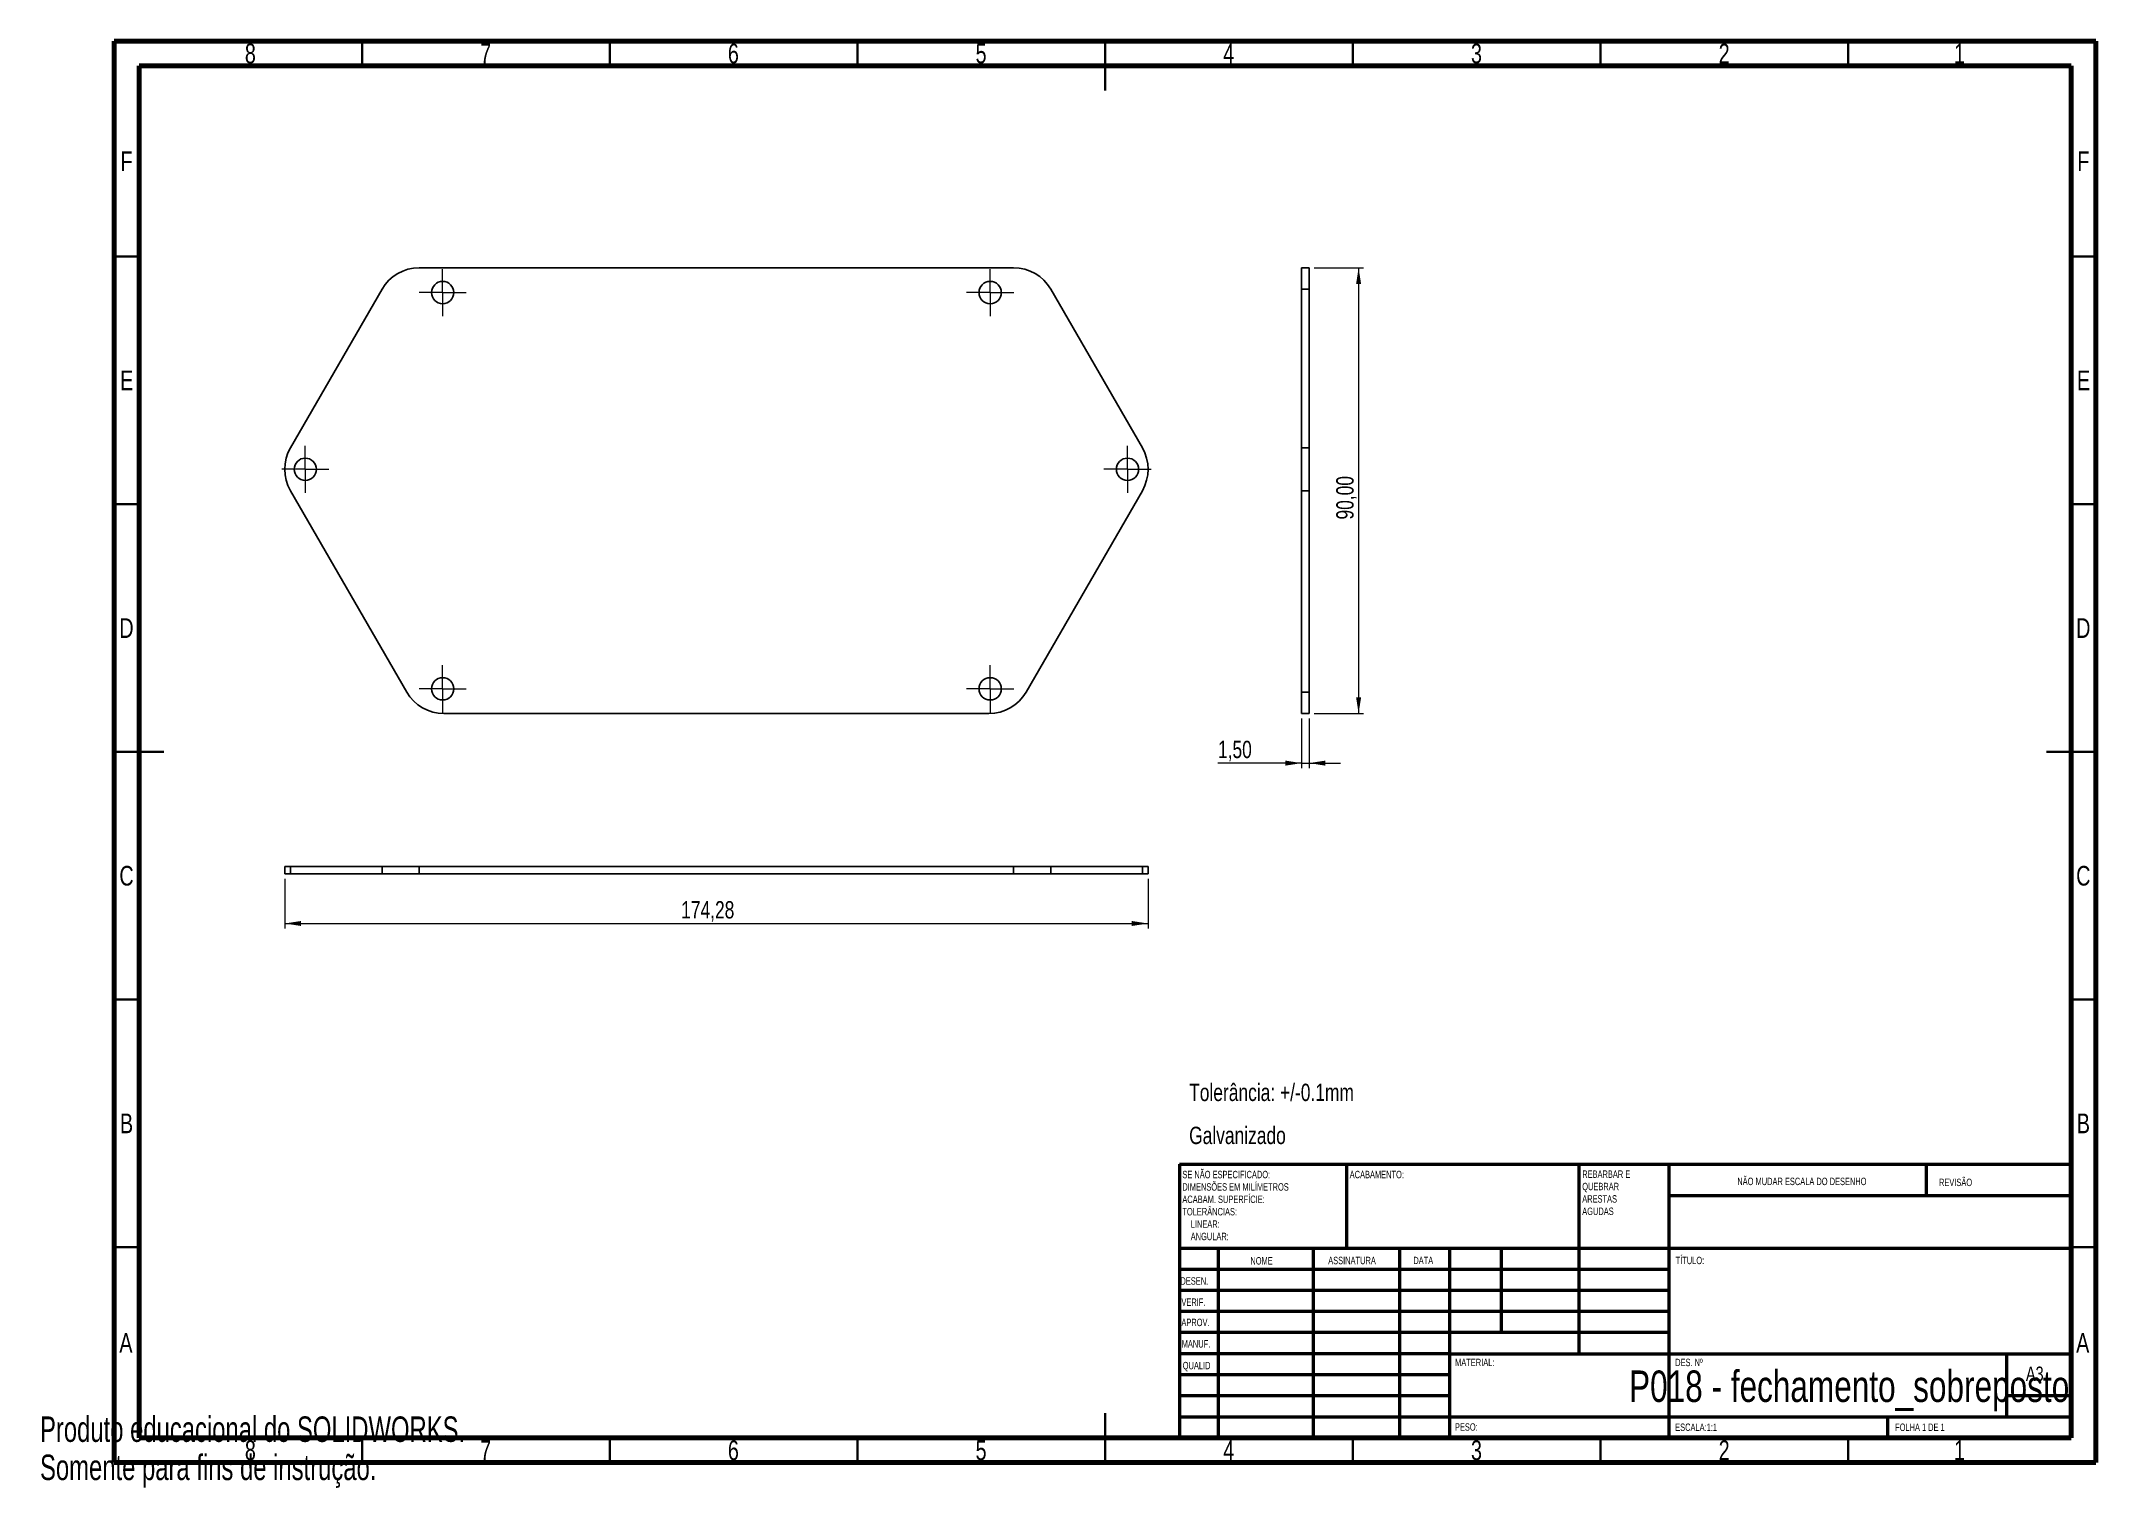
# Model space of a CAD drawing. Header units: millimetres. Extents: x 0 to 415, y 0 to 292.
import ezdxf

# ---------------------------------------------------------------- set-up
doc = ezdxf.new("R2010")
doc.units = ezdxf.units.MM
doc.styles.add('SLDTEXTSTYLE0', font='TXT', dxfattribs={"width": 0.75})
doc.styles.add('SLDTEXTSTYLE1', font='TXT', dxfattribs={"width": 0.6875})
doc.styles.add('SLDTEXTSTYLE2', font='TXT', dxfattribs={"width": 0.7})
doc.dimstyles.new('SLDDIMSTYLE0', dxfattribs={"dimtxt": 3.5, "dimasz": 3.302, "dimexe": 0, "dimexo": 0.0625, "dimgap": 0.875, "dimtad": 1, "dimrnd": 1e-09, "dimzin": 12, "dimdsep": 46, "dimtxsty": 'SLDTEXTSTYLE0', "dimsah": 1, "dimcen": 0.09, "dimadec": 0, "dimazin": 3, "dimtfac": 1, "dimtofl": 0, "dimtmove": 0, "dimatfit": 3, "dimfxl": 0, "dimfrac": 2, "dimtolj": 1, "dimtzin": 12, "dimarcsym": 0})
doc.dimstyles.new('SLDDIMSTYLE1', dxfattribs={"dimtxt": 3.5, "dimasz": 3.302, "dimexe": 0, "dimexo": 0.0625, "dimgap": 0.875, "dimtad": 1, "dimrnd": 1e-09, "dimzin": 12, "dimdsep": 46, "dimtxsty": 'SLDTEXTSTYLE0', "dimsah": 1, "dimcen": 0.09, "dimadec": 0, "dimazin": 3, "dimtfac": 1, "dimtmove": 0, "dimatfit": 0, "dimfxl": 0, "dimfrac": 2, "dimtolj": 1, "dimtzin": 12, "dimarcsym": 0})

# ---------------------------------------------------------------- blocks, each defined once
blk = doc.blocks.new('SW_NOTE_0')
at = {"color": 0, "linetype": 'Continuous', "lineweight": 0, "char_height": 1.5, "attachment_point": 1, "style": 'SLDTEXTSTYLE0'}
for s, insert in [('SE NÃO ESPECIFICADO:', (0, 1.93)), ('ACABAM. SUPERFÍCIE:', (0, -3.07)), ('DIMENSÕES EM MILÍMETROS', (0, -0.57)), ('TOLERÂNCIAS:', (0, -5.57)), ('LINEAR:', (1.69, -8.07)), ('ANGULAR:', (1.69, -10.57))]:
    blk.add_mtext(s, dxfattribs=dict(at, insert=insert))
blk = doc.blocks.new('SW_NOTE_1')
at = {"color": 0, "linetype": 'Continuous', "lineweight": 0, "char_height": 1.5, "attachment_point": 1, "style": 'SLDTEXTSTYLE0'}
for s, insert in [('REBARBAR E', (0, 1.93)), ('ARESTAS', (0, -3.07)), ('QUEBRAR', (0, -0.57)), ('AGUDAS', (0, -5.57))]:
    blk.add_mtext(s, dxfattribs=dict(at, insert=insert))
blk = doc.blocks.new('SW_CENTERMARKSYMBOL_0')
at = {"color": 0, "linetype": 'Continuous', "lineweight": 0}
for p, q in [((0, 2.5), (0, 4.75)), ((-2.5, 0), (-4.75, 0)), ((0, 0), (-2.5, 0)), ((0, 0), (0, 2.5)), ((0, 0), (0, -2.5)), ((0, 0), (2.5, 0)), ((2.5, 0), (4.75, 0)), ((0, -2.5), (0, -4.75))]:
    blk.add_line(p, q, dxfattribs=at)
blk = doc.blocks.new('SW_CENTERMARKSYMBOL_1')
at = {"color": 0, "linetype": 'Continuous', "lineweight": 0}
for p, q in [((0, 2.5), (0, 4.75)), ((-2.5, 0), (-4.75, 0)), ((0, 0), (-2.5, 0)), ((0, 0), (0, 2.5)), ((0, 0), (0, -2.5)), ((0, 0), (2.5, 0)), ((2.5, 0), (4.75, 0)), ((0, -2.5), (0, -4.75))]:
    blk.add_line(p, q, dxfattribs=at)
blk = doc.blocks.new('SW_CENTERMARKSYMBOL_2')
at = {"color": 0, "linetype": 'Continuous', "lineweight": 0}
for p, q in [((0, 2.5), (0, 4.75)), ((-2.5, 0), (-4.75, 0)), ((0, 0), (-2.5, 0)), ((0, 0), (0, 2.5)), ((0, 0), (0, -2.5)), ((0, 0), (2.5, 0)), ((2.5, 0), (4.75, 0)), ((0, -2.5), (0, -4.75))]:
    blk.add_line(p, q, dxfattribs=at)
blk = doc.blocks.new('SW_CENTERMARKSYMBOL_3')
at = {"color": 0, "linetype": 'Continuous', "lineweight": 0}
for p, q in [((0, 2.5), (0, 4.75)), ((-2.5, 0), (-4.75, 0)), ((0, 0), (-2.5, 0)), ((0, 0), (0, 2.5)), ((0, 0), (0, -2.5)), ((0, 0), (2.5, 0)), ((2.5, 0), (4.75, 0)), ((0, -2.5), (0, -4.75))]:
    blk.add_line(p, q, dxfattribs=at)
blk = doc.blocks.new('SW_CENTERMARKSYMBOL_4')
at = {"color": 0, "linetype": 'Continuous', "lineweight": 0}
for p, q in [((0, 2.5), (0, 4.75)), ((-2.5, 0), (-4.75, 0)), ((0, 0), (-2.5, 0)), ((0, 0), (0, 2.5)), ((0, 0), (0, -2.5)), ((0, 0), (2.5, 0)), ((2.5, 0), (4.75, 0)), ((0, -2.5), (0, -4.75))]:
    blk.add_line(p, q, dxfattribs=at)
blk = doc.blocks.new('SW_CENTERMARKSYMBOL_5')
at = {"color": 0, "linetype": 'Continuous', "lineweight": 0}
for p, q in [((0, 2.5), (0, 4.75)), ((-2.5, 0), (-4.75, 0)), ((0, 0), (-2.5, 0)), ((0, 0), (0, 2.5)), ((0, 0), (0, -2.5)), ((0, 0), (2.5, 0)), ((2.5, 0), (4.75, 0)), ((0, -2.5), (0, -4.75))]:
    blk.add_line(p, q, dxfattribs=at)
blk = doc.blocks.new('_D')
at = {"color": 7, "linetype": 'Continuous', "lineweight": 18}
for p, q in [((257.17, 246.23), (267.17, 246.23)), ((266.17, 246.23), (266.17, 156.23)), ((257.17, 156.23), (267.17, 156.23))]:
    blk.add_line(p, q, dxfattribs=at)
for points in [[(266.17, 246.23), (265.66, 242.93), (266.68, 242.93)], [(266.17, 156.23), (266.68, 159.53), (265.66, 159.53)]]:
    blk.add_solid(points, dxfattribs=at)
at = {"color": 7, "linetype": 'Continuous', "lineweight": 18, "insert": (261.66, 195.41), "char_height": 3.5, "attachment_point": 1, "rotation": 90, "style": 'SLDTEXTSTYLE0'}
blk.add_mtext('90,00', dxfattribs=at)
blk = doc.blocks.new('_D_1')
at = {"color": 7, "linetype": 'Continuous', "lineweight": 18}
for p, q in [((254.67, 155.23), (254.67, 145.23)), ((256.17, 155.23), (256.17, 145.23)), ((254.67, 146.23), (237.78, 146.23)), ((254.67, 146.23), (256.17, 146.23)), ((256.17, 146.23), (262.52, 146.23))]:
    blk.add_line(p, q, dxfattribs=at)
for points in [[(254.67, 146.23), (251.37, 146.74), (251.37, 145.72)], [(256.17, 146.23), (259.47, 145.72), (259.47, 146.74)]]:
    blk.add_solid(points, dxfattribs=at)
at = {"color": 7, "linetype": 'Continuous', "lineweight": 18, "insert": (237.78, 150.74), "char_height": 3.5, "attachment_point": 1, "style": 'SLDTEXTSTYLE0'}
blk.add_mtext('1,50', dxfattribs=at)
blk = doc.blocks.new('_D_2')
at = {"color": 7, "linetype": 'Continuous', "lineweight": 18}
for p, q in [((49.4, 122.85), (49.4, 112.85)), ((223.68, 122.85), (223.68, 112.85)), ((49.4, 113.85), (223.68, 113.85))]:
    blk.add_line(p, q, dxfattribs=at)
for points in [[(49.4, 113.85), (52.7, 113.35), (52.7, 114.36)], [(223.68, 113.85), (220.38, 114.36), (220.38, 113.35)]]:
    blk.add_solid(points, dxfattribs=at)
at = {"color": 7, "linetype": 'Continuous', "lineweight": 18, "insert": (129.42, 118.37), "char_height": 3.5, "attachment_point": 1, "style": 'SLDTEXTSTYLE0'}
blk.add_mtext('174,28', dxfattribs=at)

msp = doc.modelspace()

# ---------------------------------------------------------------- linework, layer by layer
at = {"color": 7, "linetype": 'Continuous', "lineweight": 70}
for p, q in [((15, 5), (15, 292)), ((15, 292), (415, 292)), ((415, 292), (415, 5)), ((20, 10), (20, 287)), ((20, 287), (410, 287)), ((410, 287), (410, 10)), ((410, 10), (20, 10)), ((415, 5), (15, 5))]:
    msp.add_line(p, q, dxfattribs=at)
at = {"color": 7, "linetype": 'Continuous', "lineweight": 35}
for p, q in [((65, 287), (65, 292)), ((115, 287), (115, 292)), ((165, 287), (165, 292)), ((215, 292), (215, 282)), ((215, 287), (215, 292)), ((265, 287), (265, 292)), ((315, 287), (315, 292)), ((365, 287), (365, 292)), ((20, 248.5), (15, 248.5)), ((410, 248.5), (415, 248.5)), ((20, 198.5), (15, 198.5)), ((410, 198.5), (415, 198.5)), ((15, 148.5), (25, 148.5)), ((20, 148.5), (15, 148.5)), ((415, 148.5), (405, 148.5)), ((410, 148.5), (415, 148.5)), ((20, 98.5), (15, 98.5)), ((410, 98.5), (415, 98.5)), ((20, 48.5), (15, 48.5)), ((410, 48.5), (415, 48.5)), ((215, 5), (215, 15)), ((65, 10), (65, 5)), ((115, 10), (115, 5)), ((165, 10), (165, 5)), ((215, 10), (215, 5)), ((265, 10), (265, 5)), ((315, 10), (315, 5)), ((365, 10), (365, 5))]:
    msp.add_line(p, q, dxfattribs=at)
at = {"color": 7, "linetype": 'Continuous', "lineweight": 25}
for p, q in [((196.536, 246.228), (76.536, 246.228)), ((254.671, 246.228), (256.171, 246.228)), ((254.671, 246.228), (254.671, 241.898)), ((256.171, 241.898), (256.171, 246.228)), ((69.036, 241.898), (50.555, 209.888)), ((222.517, 209.888), (204.036, 241.898)), ((254.671, 241.898), (256.171, 241.898)), ((254.671, 241.898), (254.671, 209.888)), ((256.171, 241.898), (256.171, 209.888)), ((254.671, 209.888), (256.171, 209.888)), ((254.671, 209.888), (254.671, 201.228)), ((256.171, 201.228), (256.171, 209.888)), ((50.555, 201.228), (74.036, 160.558)), ((199.036, 160.558), (222.517, 201.228)), ((254.671, 201.228), (256.171, 201.228)), ((254.671, 201.228), (254.671, 160.558)), ((256.171, 201.228), (256.171, 160.558)), ((254.671, 160.558), (256.171, 160.558)), ((254.671, 160.558), (254.671, 156.228)), ((256.171, 156.228), (256.171, 160.558)), ((81.536, 156.228), (191.536, 156.228)), ((254.671, 156.228), (256.171, 156.228)), ((49.395, 125.354), (49.395, 123.854)), ((50.555, 125.354), (49.395, 125.354)), ((50.555, 125.354), (50.555, 123.854)), ((69.036, 125.354), (50.555, 125.354)), ((69.036, 125.354), (69.036, 123.854)), ((76.536, 125.354), (69.036, 125.354)), ((76.536, 125.354), (76.536, 123.854)), ((196.536, 125.354), (76.536, 125.354)), ((196.536, 125.354), (196.536, 123.854)), ((196.536, 125.354), (204.036, 125.354)), ((204.036, 125.354), (204.036, 123.854)), ((222.517, 125.354), (204.036, 125.354)), ((222.517, 125.354), (222.517, 123.854)), ((222.517, 125.354), (223.677, 125.354)), ((223.677, 123.854), (223.677, 125.354)), ((49.395, 123.854), (50.555, 123.854)), ((69.036, 123.854), (50.555, 123.854)), ((69.036, 123.854), (76.536, 123.854)), ((196.536, 123.854), (76.536, 123.854)), ((204.036, 123.854), (196.536, 123.854)), ((222.517, 123.854), (204.036, 123.854)), ((223.677, 123.854), (222.517, 123.854))]:
    msp.add_line(p, q, dxfattribs=at)
at = {"color": 7, "linetype": 'Continuous', "lineweight": 50}
for p, q in [((230, 65.25), (410, 65.25)), ((230, 65.25), (230, 10)), ((263.8, 48.25), (263.8, 65.25)), ((310.6, 65.25), (310.6, 27)), ((328.8, 65.25), (328.8, 10)), ((380.8, 58.875), (380.8, 65.25)), ((410, 58.875), (328.8, 58.875)), ((410, 48.25), (230, 48.25)), ((237.8, 48.25), (237.8, 10)), ((256.991, 48.25), (256.991, 10)), ((274.399, 48.25), (274.399, 10)), ((284.6, 10), (284.6, 48.25)), ((295, 31.25), (295, 48.25)), ((328.8, 44), (230, 44)), ((328.8, 39.75), (230, 39.75)), ((328.8, 35.5), (230, 35.5)), ((328.8, 31.25), (230, 31.25)), ((284.6, 27), (230, 27)), ((284.6, 27), (410, 27)), ((397, 14.25), (397, 27)), ((284.6, 22.75), (230, 22.75)), ((284.6, 18.5), (230, 18.5)), ((410, 18.5), (397, 18.5)), ((230, 14.25), (410, 14.25)), ((373, 10), (373, 14.25))]:
    msp.add_line(p, q, dxfattribs=at)
at = {"color": 7, "linetype": 'Continuous', "lineweight": 25}
for centre in [(81.278, 241.228), (191.794, 241.228), (53.555, 205.558), (219.517, 205.558), (81.278, 161.228), (191.794, 161.228)]:
    msp.add_circle(centre, 2.25, dxfattribs=at)
for centre, start, end in [((76.536, 237.568), 90, 150), ((196.536, 237.568), 30, 90), ((58.055, 205.558), 150, 210), ((215.017, 205.558), 330, 30), ((81.536, 164.888), 210, 270), ((191.536, 164.888), 270, 330)]:
    msp.add_arc(centre, 8.66, start, end, dxfattribs=at)

# ---------------------------------------------------------------- block references
at = {"color": 7, "linetype": 'Continuous', "lineweight": 0}
for name, p in [('SW_CENTERMARKSYMBOL_3', (81.278, 241.228)), ('SW_CENTERMARKSYMBOL_4', (191.794, 241.228)), ('SW_CENTERMARKSYMBOL_2', (53.555, 205.558)), ('SW_CENTERMARKSYMBOL_5', (219.517, 205.558)), ('SW_CENTERMARKSYMBOL_1', (81.278, 161.228)), ('SW_CENTERMARKSYMBOL_0', (191.794, 161.228)), ('SW_NOTE_0', (230.594, 61.987)), ('SW_NOTE_1', (311.309, 62.069))]:
    msp.add_blockref(name, p, dxfattribs=at)

# ---------------------------------------------------------------- texts
for s, insert, char_height, attachment_point, style in [('8', (42.46, 291.48), 3.969, 2, 'SLDTEXTSTYLE0'), ('7', (89.96, 291.48), 3.969, 2, 'SLDTEXTSTYLE0'), ('6', (139.96, 291.48), 3.969, 2, 'SLDTEXTSTYLE0'), ('5', (189.96, 291.48), 3.969, 2, 'SLDTEXTSTYLE0'), ('4', (239.96, 291.48), 3.969, 2, 'SLDTEXTSTYLE0'), ('3', (289.96, 291.48), 3.969, 2, 'SLDTEXTSTYLE0'), ('2', (339.96, 291.48), 3.969, 2, 'SLDTEXTSTYLE0'), ('1', (387.46, 291.48), 3.969, 2, 'SLDTEXTSTYLE0'), ('F', (17.458, 269.73), 3.969, 2, 'SLDTEXTSTYLE0'), ('F', (412.458, 269.73), 3.969, 2, 'SLDTEXTSTYLE0'), ('E', (17.508, 225.48), 3.969, 2, 'SLDTEXTSTYLE0'), ('E', (412.508, 225.48), 3.969, 2, 'SLDTEXTSTYLE0'), ('D', (17.453, 175.48), 3.969, 2, 'SLDTEXTSTYLE0'), ('D', (412.453, 175.48), 3.969, 2, 'SLDTEXTSTYLE0'), ('C', (17.459, 125.48), 3.969, 2, 'SLDTEXTSTYLE0'), ('C', (412.459, 125.48), 3.969, 2, 'SLDTEXTSTYLE0'), ('Tolerância: +/-0.1mm', (231.964, 81.506), 3.5, 1, 'SLDTEXTSTYLE0'), ('B', (17.471, 75.48), 3.969, 2, 'SLDTEXTSTYLE0'), ('B', (412.471, 75.48), 3.969, 2, 'SLDTEXTSTYLE0'), ('Galvanizado', (231.964, 72.82), 3.5, 1, 'SLDTEXTSTYLE0'), ('ACABAMENTO:', (264.371, 63.919), 1.5, 1, 'SLDTEXTSTYLE0'), ('NÃO MUDAR ESCALA DO DESENHO', (342.615, 62.533), 1.5, 1, 'SLDTEXTSTYLE0'), ('REVISÃO', (383.328, 62.335), 1.5, 1, 'SLDTEXTSTYLE0'), ('NOME', (244.322, 46.501), 1.5, 1, 'SLDTEXTSTYLE0'), ('ASSINATURA', (260.034, 46.562), 1.5, 1, 'SLDTEXTSTYLE0'), ('DATA', (277.215, 46.576), 1.5, 1, 'SLDTEXTSTYLE0'), ('TÍTULO:', (330.163, 46.576), 1.5, 1, 'SLDTEXTSTYLE0'), ('DESEN.', (230.212, 42.43), 1.5, 1, 'SLDTEXTSTYLE0'), ('VERIF.', (230.41, 38.154), 1.5, 1, 'SLDTEXTSTYLE0'), ('APROV.', (230.402, 34.064), 1.5, 1, 'SLDTEXTSTYLE0'), ('A', (17.34, 31.169), 3.969, 2, 'SLDTEXTSTYLE0'), ('MANUF.', (230.455, 29.734), 1.5, 1, 'SLDTEXTSTYLE0'), ('A', (412.34, 31.169), 3.969, 2, 'SLDTEXTSTYLE0'), ('QUALID', (230.669, 25.35), 1.5, 1, 'SLDTEXTSTYLE0'), ('MATERIAL:', (285.646, 25.986), 1.5, 1, 'SLDTEXTSTYLE0'), ('DES. Nº', (330.074, 25.986), 1.5, 1, 'SLDTEXTSTYLE0'), ('P018 - fechamento_sobreposto', (365.191, 23.607), 6.35, 2, 'SLDTEXTSTYLE0'), ('A3', (400.871, 24.406), 2.9104, 1, 'SLDTEXTSTYLE0'), ('PESO:', (285.618, 12.949), 1.4986, 1, 'SLDTEXTSTYLE0'), ('ESCALA:1:1', (330.074, 12.9), 1.5, 1, 'SLDTEXTSTYLE0'), ('FOLHA 1 DE 1', (374.478, 12.9), 1.5, 1, 'SLDTEXTSTYLE1'), ('8', (42.46, 9.48), 3.969, 2, 'SLDTEXTSTYLE0'), ('7', (89.96, 9.48), 3.969, 2, 'SLDTEXTSTYLE0'), ('6', (139.96, 9.48), 3.969, 2, 'SLDTEXTSTYLE0'), ('5', (189.96, 9.48), 3.969, 2, 'SLDTEXTSTYLE0'), ('4', (239.96, 9.48), 3.969, 2, 'SLDTEXTSTYLE0'), ('3', (289.96, 9.48), 3.969, 2, 'SLDTEXTSTYLE0'), ('2', (339.96, 9.48), 3.969, 2, 'SLDTEXTSTYLE0'), ('1', (387.46, 9.48), 3.969, 2, 'SLDTEXTSTYLE0')]:
    msp.add_mtext(s, dxfattribs=dict(at, insert=insert, char_height=char_height, attachment_point=attachment_point, style=style))
at = {"color": 7, "linetype": 'Continuous', "char_height": 5.1381, "attachment_point": 1, "style": 'SLDTEXTSTYLE2'}
for s, insert in [('Produto educacional do SOLIDWORKS.', (0, 14.331)), ('Somente para fins de instrução.', (0, 6.623))]:
    msp.add_mtext(s, dxfattribs=dict(at, insert=insert))

# ---------------------------------------------------------------- dimensions: what is measured, and where the dimension line sits
at = {"color": 7, "linetype": 'Continuous', "lineweight": 18}
dim = msp.add_linear_dim(base=(266.171, 156.228), p1=(256.171, 246.228), p2=(256.171, 156.228), angle=90, dimstyle='SLDDIMSTYLE0', dxfattribs=at)
dim.commit()
dim.dimension.update_dxf_attribs({"geometry": '_D', "text_midpoint": (266.171, 201.228), "dimtype": 160})
for base, p1, p2, dimstyle, picture, middle in [((256.171, 146.228), (254.671, 156.228), (256.171, 156.228), 'SLDDIMSTYLE1', '_D_1', (242.306, 146.228)), ((223.677, 113.854), (49.395, 123.854), (223.677, 123.854), 'SLDDIMSTYLE0', '_D_2', (136.536, 113.854))]:
    dim = msp.add_linear_dim(base=base, p1=p1, p2=p2, dimstyle=dimstyle, dxfattribs=at)
    dim.commit()
    dim.dimension.update_dxf_attribs({"geometry": picture, "text_midpoint": middle, "dimtype": 160})

doc.saveas('drawing.dxf')
